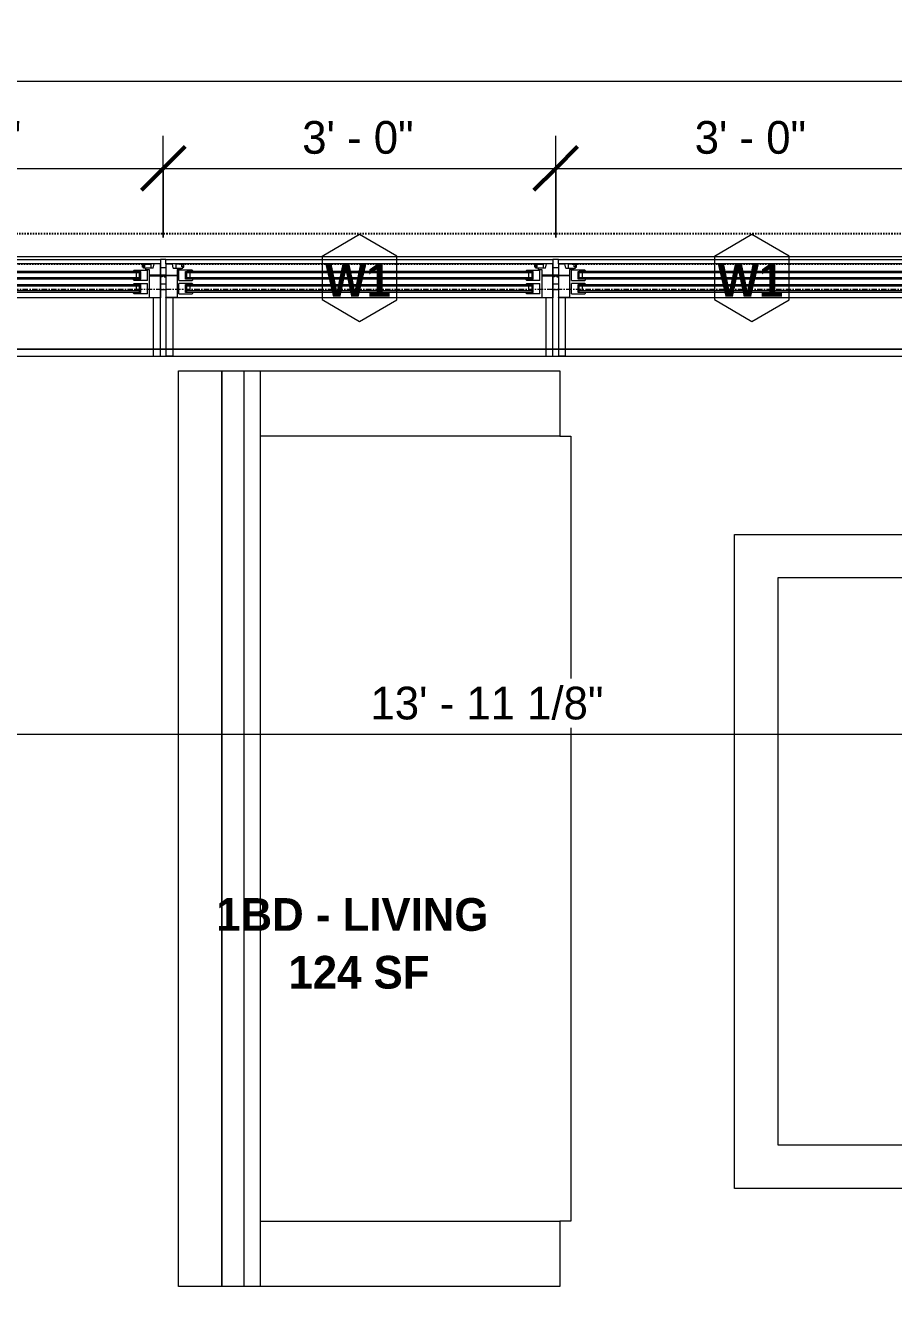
# Model space of a CAD drawing. Header units: inches. Extents: x -4058 to -1781, y 9814 to 12264.
# Drawn here: x -3263.7 to -3184.1, y 11993.6 to 12111.4 of the extents above; entities that cross this region are included whole.
import ezdxf

# ---------------------------------------------------------------- set-up
doc = ezdxf.new("R2010")
doc.units = ezdxf.units.IN
doc.header["$MEASUREMENT"] = 0
for name, pattern in [('Dash', [0.25, 0.125, -0.125]), ('Dash_2_', [0.25, 0.125, -0.125]), ('Grid Line 1_2_', [0.875, 0.5, -0.125, 0.125, -0.125])]:
    doc.linetypes.add(name, pattern=pattern)
for name, color, linetype, lineweight in [('0-1', 7, 'Continuous', 5), ('0-2', 7, 'Continuous', 9), ('A-ANNO-DIMS', 211, 'Continuous', 9), ('A-ANNO-DIMS-32', 211, 'Continuous', 9), ('A-AREA-IDEN', 2, 'Continuous', 9), ('A-DETL-GENF-HDLN-1', 7, 'Dash', 9), ('A-DETL-GENF-HDLN-2', 1, 'Continuous', 18), ('A-GLAZ', 151, 'Continuous', 18), ('A-GLAZ-1', 7, 'Continuous', 9), ('A-GLAZ-IDEN', 152, 'Continuous', 9), ('A-WALL-1', 7, 'Continuous', 9), ('I-FURN', 30, 'Continuous', 9), ('S-FNDN-1', 7, 'Continuous', 9), ('S-GRID-1', 1, 'Grid Line 1_2_', 9)]:
    doc.layers.add(name, color=color, linetype=linetype, lineweight=lineweight)
doc.layers.add('0-3', color=250, linetype='Dash_2_')
doc.styles.add('Century Gothic', font='ufonts.com_century-gothic.ttf', dxfattribs={"height": 3})
doc.styles.add('Century Gothic_B_1', font='GOTHICB.TTF', dxfattribs={"height": 3})
doc.dimstyles.new('MARKETING_DIMENSION', dxfattribs={"dimscale": 12, "dimtxt": 3.132505, "dimasz": 0.333333, "dimexe": 0.25, "dimexo": 0.166667, "dimgap": 0.041667, "dimtad": 1, "dimdec": 4, "dimrnd": 0.0625, "dimzin": 3, "dimdsep": 46, "dimlunit": 4, "dimtxsty": 'Century Gothic', "dimblk1": 'OBLIQUE', "dimblk2": 'OBLIQUE', "dimsah": 1, "dimcen": 0.09, "dimdle": 0.25, "dimazin": 0, "dimtfac": 1, "dimtdec": 4, "dimtix": 1, "dimtmove": 0, "dimatfit": 3, "dimfxl": 1, "dimtvp": 1, "dimtfill": 1, "dimfrac": 2, "dimtolj": 1, "dimtzin": 0, "dimarcsym": 2})
doc.dimstyles.new('THE_DIMENSION_STRING_2', dxfattribs={"dimscale": 12, "dimtxt": 3.132505, "dimasz": 0.333333, "dimexe": 0.25, "dimexo": 0.166667, "dimgap": 0.041667, "dimtad": 1, "dimdec": 4, "dimrnd": 0.0625, "dimzin": 3, "dimdsep": 46, "dimlunit": 4, "dimtxsty": 'Century Gothic', "dimblk1": 'OBLIQUE', "dimblk2": 'OBLIQUE', "dimsah": 1, "dimcen": 0.09, "dimdle": 0.25, "dimazin": 0, "dimtfac": 1, "dimtdec": 4, "dimtix": 1, "dimtmove": 0, "dimatfit": 3, "dimfxl": 1, "dimtvp": 1, "dimtfill": 1, "dimfrac": 2, "dimtolj": 1, "dimtzin": 0, "dimarcsym": 2})
doc.dimstyles.new('THE_DIMENSION_STRING_3', dxfattribs={"dimscale": 12, "dimtxt": 3.132505, "dimasz": 0.333333, "dimexe": 0.25, "dimexo": 0.166667, "dimgap": 0.041667, "dimtad": 1, "dimdec": 4, "dimrnd": 0.0625, "dimzin": 3, "dimdsep": 46, "dimlunit": 4, "dimtxsty": 'Century Gothic', "dimblk1": 'OBLIQUE', "dimblk2": 'OBLIQUE', "dimsah": 1, "dimcen": 0.09, "dimdle": 0.25, "dimazin": 0, "dimtfac": 1, "dimtdec": 4, "dimtix": 1, "dimtmove": 0, "dimatfit": 3, "dimfxl": 1, "dimtvp": 1, "dimtfill": 1, "dimfrac": 2, "dimtolj": 1, "dimtzin": 0, "dimarcsym": 2})

# ---------------------------------------------------------------- blocks, each defined once
blk = doc.blocks.new('Window-Double_Hung-Marvin-Essential - ESDH3066 - 1st Floor-3357218-UNIT PLANS - 1ST FLOOR')
at = {"layer": 'A-DETL-GENF-HDLN-1'}
blk.add_line((16.1, 3.97), (-16.5, 3.97), dxfattribs=at)
at = {"layer": 'A-DETL-GENF-HDLN-2'}
for p, q in [((-17.75, 4.03), (-17.16, 4.03)), ((-17.75, 4.03), (-17.75, 0.94)), ((-17.08, 3.62), (-17.16, 4.03)), ((-17.08, 3.62), (-16.19, 3.62)), ((-16.85, 4), (-16.85, 3.62)), ((-16.3, 4), (-16.85, 4)), ((-16.38, 3.62), (-16.38, 3.52)), ((-16.3, 3.76), (-16.3, 4)), ((-16.18, 3.76), (-16.3, 3.76)), ((-16.19, 3.72), (-16.1, 3.72)), ((-16.19, 3.62), (-16.19, 3.72)), ((-16.18, 3.97), (-16.1, 3.97)), ((-16.18, 3.97), (-16.18, 3.76)), ((-16.1, 3.72), (-16.1, 3.97)), ((16.18, 3.97), (16.1, 3.97)), ((16.1, 3.72), (16.1, 3.97)), ((16.19, 3.72), (16.1, 3.72)), ((16.18, 3.97), (16.18, 3.76)), ((16.18, 3.76), (16.3, 3.76)), ((16.19, 3.62), (16.19, 3.72)), ((17.08, 3.62), (16.19, 3.62)), ((16.3, 3.76), (16.3, 4)), ((16.3, 4), (16.85, 4)), ((16.38, 3.62), (16.38, 3.52)), ((16.85, 4), (16.85, 3.62)), ((17.08, 3.62), (17.16, 4.03)), ((17.75, 4.03), (17.16, 4.03)), ((17.75, 4.03), (17.75, 0.94)), ((-19.25, 2.98), (-19.25, 2.94)), ((-17.75, 2.98), (-19.25, 2.98)), ((-19.25, 2.94), (-17.9, 2.94)), ((-17.9, 2.94), (-17.9, 2.83)), ((-17.9, 2.83), (-17.75, 2.83)), ((-16.38, 3.52), (-16.72, 3.52)), ((-16.72, 3.52), (-16.72, 0.94)), ((-15.34, 3.44), (-16.56, 3.44)), ((-16.56, 2.5), (-16.56, 3.44)), ((-16.56, 2.5), (-15.34, 2.5)), ((-15.94, 2.62), (-15.94, 3.34)), ((-15.94, 3.34), (-15.28, 3.34)), ((-15.28, 2.62), (-15.94, 2.62)), ((-15.84, 2.63), (-15.84, 3.32)), ((-15.54, 2.76), (-15.54, 3.2)), ((-15.34, 3.44), (-15.28, 3.38)), ((-15.34, 2.5), (-15.28, 2.56)), ((-15.28, 3.34), (-15.28, 3.38)), ((-15.28, 2.56), (-15.28, 2.62)), ((15.34, 3.44), (15.28, 3.38)), ((15.28, 3.34), (15.28, 3.38)), ((15.94, 3.34), (15.28, 3.34)), ((15.28, 2.56), (15.28, 2.62)), ((15.28, 2.62), (15.94, 2.62)), ((15.34, 2.5), (15.28, 2.56)), ((15.34, 3.44), (16.56, 3.44)), ((16.56, 2.5), (15.34, 2.5)), ((15.54, 2.76), (15.54, 3.2)), ((15.84, 2.63), (15.84, 3.32)), ((15.94, 2.62), (15.94, 3.34)), ((16.38, 3.52), (16.72, 3.52)), ((16.56, 2.5), (16.56, 3.44)), ((16.72, 3.52), (16.72, 0.94)), ((17.75, 2.98), (19.25, 2.98)), ((17.9, 2.83), (17.75, 2.83)), ((17.9, 2.94), (17.9, 2.83)), ((19.25, 2.94), (17.9, 2.94)), ((19.25, 2.98), (19.25, 2.94)), ((-15.34, 2.22), (-16.56, 2.22)), ((-16.56, 1.28), (-16.56, 2.22)), ((-16.56, 1.28), (-15.34, 1.28)), ((-15.94, 1.4), (-15.94, 2.12)), ((-15.94, 2.12), (-15.28, 2.12)), ((-15.28, 1.4), (-15.94, 1.4)), ((-15.84, 1.41), (-15.84, 2.1)), ((-15.54, 1.54), (-15.54, 1.98)), ((-15.34, 2.22), (-15.28, 2.16)), ((-15.34, 1.28), (-15.28, 1.34)), ((-15.28, 2.12), (-15.28, 2.16)), ((-15.28, 1.34), (-15.28, 1.4)), ((15.34, 2.22), (15.28, 2.16)), ((15.28, 2.12), (15.28, 2.16)), ((15.94, 2.12), (15.28, 2.12)), ((15.28, 1.34), (15.28, 1.4)), ((15.28, 1.4), (15.94, 1.4)), ((15.34, 1.28), (15.28, 1.34)), ((15.34, 2.22), (16.56, 2.22)), ((16.56, 1.28), (15.34, 1.28)), ((15.54, 1.54), (15.54, 1.98)), ((15.84, 1.41), (15.84, 2.1)), ((15.94, 1.4), (15.94, 2.12)), ((16.56, 1.28), (16.56, 2.22)), ((-16.72, 0.94), (-17.75, 0.94)), ((-17.13, 0.91), (-17.13, -4.44)), ((16.72, 0.94), (17.75, 0.94)), ((17.12, -4.44), (17.12, 0.91)), ((-17.13, -4.44), (-17.75, -4.44)), ((17.12, -4.44), (17.75, -4.44))]:
    blk.add_line(p, q, dxfattribs=at)
at = {"layer": 'A-GLAZ'}
for p, q in [((15.84, 3.32), (-15.84, 3.32)), ((15.84, 3.2), (-15.84, 3.2)), ((15.84, 2.76), (-15.84, 2.76)), ((15.84, 2.63), (-15.84, 2.63)), ((15.84, 2.1), (-15.84, 2.1)), ((15.84, 1.98), (-15.84, 1.98)), ((15.84, 1.54), (-15.84, 1.54)), ((15.84, 1.41), (-15.84, 1.41))]:
    blk.add_line(p, q, dxfattribs=at)
at = {"layer": 'A-GLAZ-1'}
for p, q in [((17.75, 4.03), (-17.75, 4.03)), ((-17.75, 4.03), (-17.75, 0.94)), ((17.75, 0.94), (17.75, 4.03)), ((-17.75, 0.94), (17.75, 0.94)), ((-17.75, 0.91), (-17.75, -4.44)), ((17.75, -4.44), (17.75, 0.91)), ((-17.75, -4.44), (17.75, -4.44))]:
    blk.add_line(p, q, dxfattribs=at)
blk = doc.blocks.new('CTR - 1st Phase - Shell_rvt-1-UNIT PLANS - 1ST FLOOR')
at = {"layer": 'A-WALL-1'}
for p, q in [((-3286.87, 12089.94), (-3251.37, 12089.94)), ((-3250.87, 12089.94), (-3251.37, 12089.94)), ((-3251.37, 12089.94), (-3251.37, 12089.53)), ((-3250.87, 12089.53), (-3250.87, 12089.94)), ((-3250.87, 12089.94), (-3215.37, 12089.94)), ((-3214.87, 12089.94), (-3215.37, 12089.94)), ((-3215.37, 12089.94), (-3215.37, 12089.53)), ((-3214.87, 12089.53), (-3214.87, 12089.94)), ((-3214.87, 12089.94), (-3179.37, 12089.94)), ((-3251.37, 12089.19), (-3250.87, 12089.19)), ((-3251.37, 12088.44), (-3250.87, 12088.44)), ((-3215.37, 12089.19), (-3214.87, 12089.19)), ((-3215.37, 12088.44), (-3214.87, 12088.44)), ((-3251.37, 12087.69), (-3250.87, 12087.69)), ((-3215.37, 12087.69), (-3214.87, 12087.69)), ((-3251.37, 12087.19), (-3250.87, 12087.19)), ((-3251.37, 12086.44), (-3251.37, 12086.41)), ((-3250.87, 12086.41), (-3250.87, 12086.44)), ((-3215.37, 12087.19), (-3214.87, 12087.19)), ((-3215.37, 12086.44), (-3215.37, 12086.41)), ((-3214.87, 12086.41), (-3214.87, 12086.44)), ((-3251.37, 12081.69), (-3250.87, 12081.69)), ((-3215.37, 12081.69), (-3214.87, 12081.69)), ((-3251.37, 12081.06), (-3250.87, 12081.06)), ((-3215.37, 12081.06), (-3214.87, 12081.06))]:
    blk.add_line(p, q, dxfattribs=at)
at = {"layer": 'S-FNDN-1'}
blk.add_line((-3308.77, 12090.19), (-3127.25, 12090.19), dxfattribs=at)
at = {"layer": '0-2'}
for p in [(-3269.12, 12085.5), (-3233.12, 12085.5), (-3197.12, 12085.5)]:
    blk.add_blockref('Window-Double_Hung-Marvin-Essential - ESDH3066 - 1st Floor-3357218-UNIT PLANS - 1ST FLOOR', p, dxfattribs=at)
blk = doc.blocks.new('Couch-Both_Arms-Generic - 1-1372852-UNIT PLANS - 1ST FLOOR')
at = {"layer": 'I-FURN'}
for p, q in [((-36, 18.5), (36, 18.5)), ((-36, 17.5), (-36, 18.5)), ((36, 18.5), (36, 17.5)), ((-42, 17.5), (-36, 17.5)), ((-42, -10), (-42, 17.5)), ((-36, 17.5), (-36, -10)), ((36, 17.5), (42, 17.5)), ((36, -10), (36, 17.5)), ((42, 17.5), (42, -10)), ((-42, -10), (42, -10)), ((-42, -13.5), (-42, -10)), ((42, -10), (42, -13.5)), ((-42, -11.5), (42, -11.5)), ((-42, -13.5), (42, -13.5)), ((-42, -17.5), (-42, -13.5)), ((42, -13.5), (-42, -13.5)), ((42, -13.5), (42, -17.5)), ((42, -17.5), (-42, -17.5))]:
    blk.add_line(p, q, dxfattribs=at)
blk = doc.blocks.new('Table-Coffee - one-1372853-UNIT PLANS - 1ST FLOOR')
at = {"layer": 'I-FURN'}
for p, q in [((-29.28, 11.25), (30.72, 11.25)), ((-29.28, -18.75), (-29.28, 11.25)), ((30.72, 11.25), (30.72, -18.75)), ((26.72, 7.25), (-25.28, 7.25)), ((-25.28, 7.25), (-25.28, -14.75)), ((26.72, -14.75), (26.72, 7.25)), ((-25.28, -14.75), (26.72, -14.75)), ((30.72, -18.75), (-29.28, -18.75))]:
    blk.add_line(p, q, dxfattribs=at)
blk = doc.blocks.new('DIMBLOCK308-UNIT PLANS - 1ST FLOOR')
at = {"layer": 'A-ANNO-DIMS-32'}
for p, q in [((-3287.12, 12091.94), (-3287.12, 12101.28)), ((-3251.12, 12091.94), (-3251.12, 12101.28)), ((-3287.12, 12098.28), (-3251.12, 12098.28)), ((-3287.12, 12098.28), (-3287.12, 12091.94)), ((-3251.12, 12098.28), (-3251.12, 12091.94))]:
    blk.add_line(p, q, dxfattribs=at)
at = {"layer": 'A-ANNO-DIMS-32', "lineweight": 50}
for p, q in [((-3287.12, 12098.28), (-3285.12, 12100.28)), ((-3251.12, 12098.28), (-3249.12, 12100.28)), ((-3287.12, 12098.28), (-3289.12, 12096.28)), ((-3251.12, 12098.28), (-3253.12, 12096.28))]:
    blk.add_line(p, q, dxfattribs=at)
at = {"layer": 'A-ANNO-DIMS-32', "color": 0, "insert": (-3274.37, 12102.63), "char_height": 3, "width": 12.5897, "attachment_point": 1, "line_spacing_factor": 0.984502, "style": 'Century Gothic', "bg_fill": 3, "box_fill_scale": 1.25, "bg_fill_color": 256, "bg_fill_true_color": 13158600, "bg_fill_transparency": 0}
blk.add_mtext('3\' - 0"', dxfattribs=at)
blk = doc.blocks.new('_Oblique')
at = {"color": 0, "linetype": 'ByBlock', "lineweight": -2}
blk.add_line((-0.5, -0.5), (0.5, 0.5), dxfattribs=at)
blk = doc.blocks.new('DIMBLOCK309-UNIT PLANS - 1ST FLOOR')
at = {"layer": 'A-ANNO-DIMS-32'}
for p, q in [((-3251.12, 12091.94), (-3251.12, 12101.28)), ((-3215.12, 12091.94), (-3215.12, 12101.28)), ((-3251.12, 12098.28), (-3215.12, 12098.28)), ((-3251.12, 12098.28), (-3251.12, 12091.94)), ((-3215.12, 12098.28), (-3215.12, 12091.94))]:
    blk.add_line(p, q, dxfattribs=at)
at = {"layer": 'A-ANNO-DIMS-32', "lineweight": 50}
for p, q in [((-3251.12, 12098.28), (-3249.12, 12100.28)), ((-3215.12, 12098.28), (-3213.12, 12100.28)), ((-3251.12, 12098.28), (-3253.12, 12096.28)), ((-3215.12, 12098.28), (-3217.12, 12096.28))]:
    blk.add_line(p, q, dxfattribs=at)
at = {"layer": 'A-ANNO-DIMS-32', "color": 0, "insert": (-3238.37, 12102.63), "char_height": 3, "width": 12.5897, "attachment_point": 1, "line_spacing_factor": 0.984502, "style": 'Century Gothic', "bg_fill": 3, "box_fill_scale": 1.25, "bg_fill_color": 256, "bg_fill_true_color": 13158600, "bg_fill_transparency": 0}
blk.add_mtext('3\' - 0"', dxfattribs=at)
blk = doc.blocks.new('DIMBLOCK310-UNIT PLANS - 1ST FLOOR')
at = {"layer": 'A-ANNO-DIMS-32'}
for p, q in [((-3215.12, 12091.94), (-3215.12, 12101.28)), ((-3179.12, 12091.94), (-3179.12, 12101.28)), ((-3215.12, 12098.28), (-3179.12, 12098.28)), ((-3215.12, 12098.28), (-3215.12, 12091.94)), ((-3179.12, 12098.28), (-3179.12, 12091.94))]:
    blk.add_line(p, q, dxfattribs=at)
at = {"layer": 'A-ANNO-DIMS-32', "lineweight": 50}
for p, q in [((-3215.12, 12098.28), (-3213.12, 12100.28)), ((-3179.12, 12098.28), (-3177.12, 12100.28)), ((-3215.12, 12098.28), (-3217.12, 12096.28)), ((-3179.12, 12098.28), (-3181.12, 12096.28))]:
    blk.add_line(p, q, dxfattribs=at)
at = {"layer": 'A-ANNO-DIMS-32', "color": 0, "insert": (-3202.37, 12102.63), "char_height": 3, "width": 12.5897, "attachment_point": 1, "line_spacing_factor": 0.984502, "style": 'Century Gothic', "bg_fill": 3, "box_fill_scale": 1.25, "bg_fill_color": 256, "bg_fill_true_color": 13158600, "bg_fill_transparency": 0}
blk.add_mtext('3\' - 0"', dxfattribs=at)
blk = doc.blocks.new('DIMBLOCK830-UNIT PLANS - 1ST FLOOR')
at = {"layer": 'A-ANNO-DIMS-32'}
for p, q in [((-3460.21, 12083.69), (-3460.21, 12109.28)), ((-3460.21, 12106.28), (-3154.32, 12106.28)), ((-3460.21, 12106.28), (-3460.21, 12083.69)), ((-3154.32, 12107.11), (-3154.32, 12103.28)), ((-3154.32, 12106.28), (-3154.32, 12107.11))]:
    blk.add_line(p, q, dxfattribs=at)
at = {"layer": 'A-ANNO-DIMS-32', "lineweight": 50}
for p, q in [((-3460.21, 12106.28), (-3458.21, 12108.28)), ((-3154.32, 12106.28), (-3152.32, 12108.28)), ((-3460.21, 12106.28), (-3462.21, 12104.28)), ((-3154.32, 12106.28), (-3156.32, 12104.28))]:
    blk.add_line(p, q, dxfattribs=at)
at = {"layer": 'A-ANNO-DIMS-32', "color": 0, "insert": (-3317.51, 12110.63), "char_height": 3, "width": 24.5827, "attachment_point": 1, "line_spacing_factor": 0.984502, "style": 'Century Gothic', "bg_fill": 3, "box_fill_scale": 1.25, "bg_fill_color": 256, "bg_fill_true_color": 13158600, "bg_fill_transparency": 0}
blk.add_mtext('25\' - 5 7/8"', dxfattribs=at)
blk = doc.blocks.new('Window Tag - ONE-4156801-UNIT PLANS - 1ST FLOOR')
at = {"layer": 'A-GLAZ-IDEN'}
for p, q in [((0, 0.125), (-0.1071, 0.0619)), ((0.107, 0.062), (0, 0.125)), ((-0.1071, 0.0619), (-0.1071, -0.0619)), ((0.107, -0.0624), (0.107, 0.062)), ((-0.1071, -0.0619), (0, -0.125)), ((0, -0.125), (0.107, -0.0624))]:
    blk.add_line(p, q, dxfattribs=at)
blk = doc.blocks.new('DIMBLOCK1396-UNIT PLANS - 1ST FLOOR')
at = {"layer": 'A-ANNO-DIMS-32', "lineweight": 50}
for p, q in [((-3169.69, 12081.69), (-3171.69, 12083.69)), ((-3169.69, 12081.69), (-3167.69, 12079.69)), ((-3169.69, 11964.49), (-3171.69, 11966.49)), ((-3169.69, 11964.49), (-3167.69, 11962.49))]:
    blk.add_line(p, q, dxfattribs=at)
at = {"layer": 'A-ANNO-DIMS-32'}
for p, q in [((-3169.69, 12084.69), (-3169.69, 11964.49)), ((-3294.27, 12081.69), (-3166.69, 12081.69)), ((-3169.69, 12081.69), (-3294.27, 12081.69)), ((-3186.12, 11964.49), (-3166.69, 11964.49)), ((-3169.69, 11964.49), (-3186.12, 11964.49))]:
    blk.add_line(p, q, dxfattribs=at)
at = {"layer": 'A-ANNO-DIMS-32', "color": 0, "insert": (-3174.04, 12012.85), "char_height": 3, "width": 24.5827, "attachment_point": 1, "rotation": 90, "line_spacing_factor": 0.984502, "style": 'Century Gothic', "bg_fill": 3, "box_fill_scale": 1.25, "bg_fill_color": 256, "bg_fill_true_color": 13158600, "bg_fill_transparency": 0}
blk.add_mtext('9\' - 9 3/16"', dxfattribs=at)
blk = doc.blocks.new('DIMBLOCK1400-UNIT PLANS - 1ST FLOOR')
at = {"layer": 'A-ANNO-DIMS-32', "lineweight": 50}
for p, q in [((-3304.27, 12046.4), (-3302.27, 12048.4)), ((-3137.12, 12046.4), (-3135.12, 12048.4)), ((-3304.27, 12046.4), (-3306.27, 12044.4)), ((-3137.12, 12046.4), (-3139.12, 12044.4))]:
    blk.add_line(p, q, dxfattribs=at)
at = {"layer": 'A-ANNO-DIMS-32'}
for p, q in [((-3137.12, 11971.74), (-3137.12, 12049.4)), ((-3304.27, 12047.23), (-3304.27, 12043.4)), ((-3304.27, 12046.4), (-3304.27, 12047.23)), ((-3304.27, 12046.4), (-3134.12, 12046.4)), ((-3137.12, 12046.4), (-3137.12, 11971.74))]:
    blk.add_line(p, q, dxfattribs=at)
at = {"layer": 'A-ANNO-DIMS-32', "color": 0, "insert": (-3232.11, 12050.74), "char_height": 3, "width": 27.387, "attachment_point": 1, "line_spacing_factor": 0.984502, "style": 'Century Gothic', "bg_fill": 3, "box_fill_scale": 1.25, "bg_fill_color": 256, "bg_fill_true_color": 13158600, "bg_fill_transparency": 0}
blk.add_mtext('13\' - 11 1/8"', dxfattribs=at)

msp = doc.modelspace()

# ---------------------------------------------------------------- block references
at = {"layer": '0-1'}
msp.add_blockref('CTR - 1st Phase - Shell_rvt-1-UNIT PLANS - 1ST FLOOR', (0, 0), dxfattribs=at)

# ---------------------------------------------------------------- next in the draw order: linework, layer by layer
at = {"layer": '0-3'}
msp.add_line((-3468.83421, 12092.32759), (-3131.38692, 12092.32759), dxfattribs=at)

# ---------------------------------------------------------------- next in the draw order: block references
at = {"layer": 'I-FURN'}
for name, p, rotation in [('Couch-Both_Arms-Generic - 1-1372852-UNIT PLANS - 1ST FLOOR', (-3232.23047, 12037.71201), 269.9999999999761), ('Table-Coffee - one-1372853-UNIT PLANS - 1ST FLOOR', (-3187.47893, 12033.99288), 89.9999999999723)]:
    msp.add_blockref(name, p, dxfattribs=dict(at, rotation=rotation))

# ---------------------------------------------------------------- next in the draw order: texts
at = {"layer": 'A-AREA-IDEN', "char_height": 3, "attachment_point": 1, "style": 'Century Gothic_B_1'}
for s, insert, width in [('1BD - LIVING', (-3246.25788, 12031.34595), 31.411), ('124 SF', (-3239.63111, 12026.04881), 15.352)]:
    msp.add_mtext(s, dxfattribs=dict(at, insert=insert, width=width))

# ---------------------------------------------------------------- next in the draw order: dimensions: what is measured, and where the dimension line sits
at = {"layer": 'A-ANNO-DIMS'}
dim = msp.add_linear_dim(base=(-3251.12374, 12098.28202), p1=(-3287.12374, 12089.9394), p2=(-3251.12374, 12089.9394), dimstyle='THE_DIMENSION_STRING_2', override={"dimpost": '<>', "dimfxl": 36}, dxfattribs=at)
dim.commit()
dim.dimension.update_dxf_attribs({"geometry": 'DIMBLOCK308-UNIT PLANS - 1ST FLOOR', "text_midpoint": (-3269.12374, 12100.35748)})

# ---------------------------------------------------------------- next in the draw order: dimensions: what is measured, and where the dimension line sits
dim = msp.add_linear_dim(base=(-3215.12374, 12098.28202), p1=(-3251.12374, 12089.9394), p2=(-3215.12374, 12089.9394), dimstyle='THE_DIMENSION_STRING_2', override={"dimpost": '<>', "dimfxl": 36}, dxfattribs=at)
dim.commit()
dim.dimension.update_dxf_attribs({"geometry": 'DIMBLOCK309-UNIT PLANS - 1ST FLOOR', "text_midpoint": (-3233.12374, 12100.35748)})

# ---------------------------------------------------------------- next in the draw order: dimensions: what is measured, and where the dimension line sits
dim = msp.add_linear_dim(base=(-3179.12374, 12098.28202), p1=(-3215.12374, 12089.9394), p2=(-3179.12374, 12089.9394), dimstyle='THE_DIMENSION_STRING_2', override={"dimpost": '<>', "dimfxl": 36}, dxfattribs=at)
dim.commit()
dim.dimension.update_dxf_attribs({"geometry": 'DIMBLOCK310-UNIT PLANS - 1ST FLOOR', "text_midpoint": (-3197.12374, 12100.35748)})

# ---------------------------------------------------------------- next in the draw order: dimensions: what is measured, and where the dimension line sits
dim = msp.add_linear_dim(base=(-3154.32374, 12106.28202), p1=(-3460.21124, 12081.6894), p2=(-3154.32374, 12109.11045), dimstyle='THE_DIMENSION_STRING_3', override={"dimpost": '<>', "dimfxl": 307.11411}, dxfattribs=at)
dim.commit()
dim.dimension.update_dxf_attribs({"geometry": 'DIMBLOCK830-UNIT PLANS - 1ST FLOOR', "text_midpoint": (-3307.26749, 12108.52369)})

# ---------------------------------------------------------------- next in the draw order: linework, layer by layer
at = {"layer": 'S-GRID-1'}
msp.add_line((-1781.27288, 12087.1894), (-4041.7795, 12087.1894), dxfattribs=at)

# ---------------------------------------------------------------- next in the draw order: block references
at = {"layer": 'A-GLAZ-IDEN', "xscale": 31.99999999999999, "yscale": 31.99999999999999, "zscale": 31.99999999999999}
for p in [(-3233.12374, 12088.23475), (-3197.12374, 12088.23475)]:
    msp.add_blockref('Window Tag - ONE-4156801-UNIT PLANS - 1ST FLOOR', p, dxfattribs=at)

# ---------------------------------------------------------------- next in the draw order: texts
at = {"layer": 'A-GLAZ-IDEN', "char_height": 3, "width": 7.575, "attachment_point": 1, "style": 'Century Gothic_B_1'}
for insert in [(-3236.26048, 12089.5185), (-3200.26048, 12089.5185)]:
    msp.add_mtext('W1', dxfattribs=dict(at, insert=insert))

# ---------------------------------------------------------------- next in the draw order: dimensions: what is measured, and where the dimension line sits
at = {"layer": 'A-ANNO-DIMS'}
dim = msp.add_linear_dim(base=(-3169.69357, 11964.4894), p1=(-3296.27374, 12081.6894), p2=(-3188.12374, 11964.4894), angle=90, dimstyle='MARKETING_DIMENSION', override={"dimpost": '<>', "dimfxl": 159.474959}, dxfattribs=at)
dim.commit()
dim.dimension.update_dxf_attribs({"geometry": 'DIMBLOCK1396-UNIT PLANS - 1ST FLOOR', "text_midpoint": (-3171.93524, 12023.0894)})

# ---------------------------------------------------------------- next in the draw order: dimensions: what is measured, and where the dimension line sits
dim = msp.add_linear_dim(base=(-3137.12374, 12046.39776), p1=(-3304.27374, 12049.22619), p2=(-3137.12374, 11969.7394), dimstyle='MARKETING_DIMENSION', override={"dimpost": '<>', "dimfxl": 185.087202}, dxfattribs=at)
dim.commit()
dim.dimension.update_dxf_attribs({"geometry": 'DIMBLOCK1400-UNIT PLANS - 1ST FLOOR', "text_midpoint": (-3220.69874, 12048.63943)})

doc.saveas('drawing.dxf')
